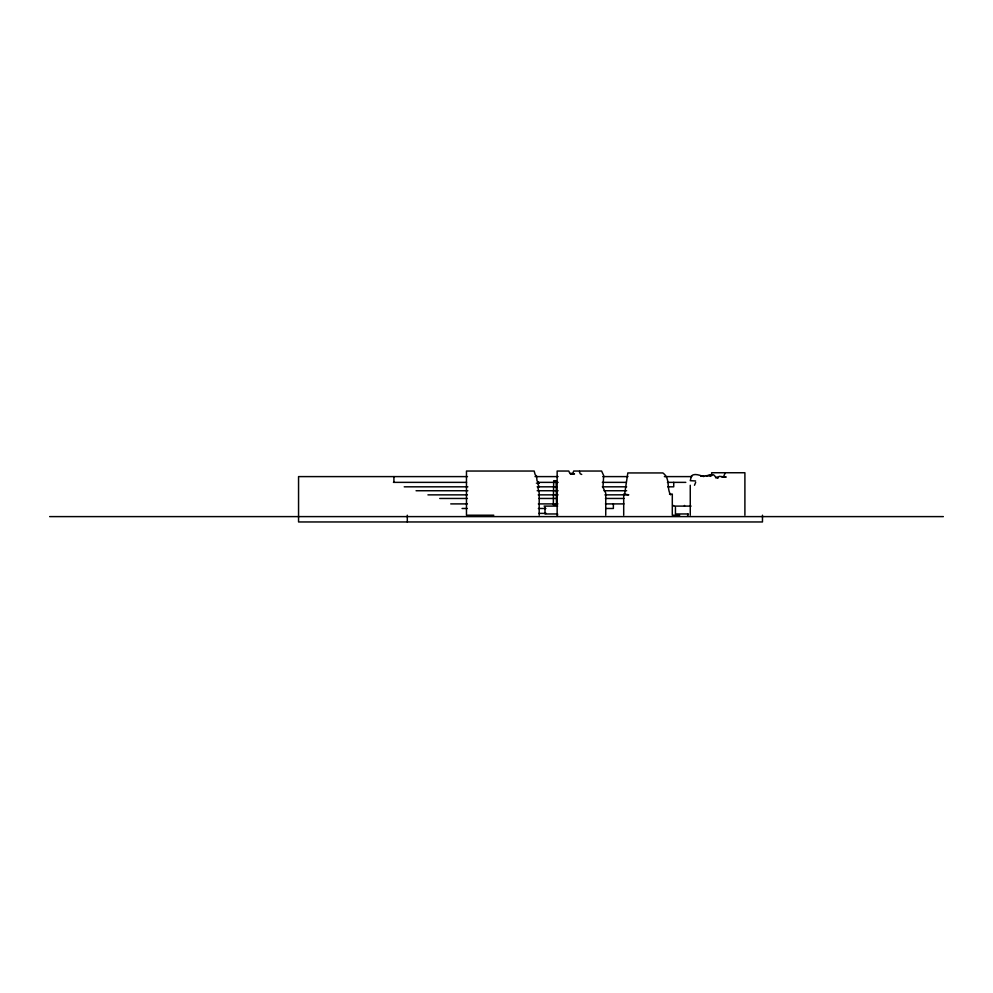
<?xml version="1.0" encoding="UTF-8"?>
<svg xmlns="http://www.w3.org/2000/svg" width="993" height="993" viewBox="0 0 993 993"><rect width="100%" height="100%" fill="white"/><g stroke="black" fill="none" stroke-linecap="round" stroke-linejoin="round"><path stroke-width="1.49" d="M687.59 515.988L688.012 513.964L675.451 513.964L675.451 507.411M694.492 485.267L695.683 482.362M725.287 472.742L723.425 476.988L721.961 477.037L726.181 477.037L719.366 476.355L717.045 477.608M624.547 494.812L627.824 472.941L662.865 472.941C670.623 478.465 666.365 488.047 670.61 494.837M706.333 476.355L709.374 474.791L713.595 474.791L715.754 477.012L718.361 477.77L715.543 477.77M493.794 515.218L466.474 515.218L466.474 471.042L534.147 471.042L535.264 474.927L536.53 475.908L537.027 480.897L539.199 483.157L537.685 483.765L539.199 486.731L537.871 487.426L539.199 493.124L539.199 515.218M700.847 476.243L707.674 475.585L710.566 476.355M579.775 471.042L601.609 471.042L603.682 475.573L602.974 487.302L605.742 493.124L605.742 515.218M467.48 476.603L298.558 476.603L298.558 521.958L762.475 521.958L762.475 515.218M535.041 476.603L558.103 476.603M602.801 476.603L627.948 476.603M664.367 476.603L691.848 476.603M393.439 482.362L466.549 482.362M537.647 482.362L558.103 482.362M602.341 482.362L625.975 482.362M667.42 482.362L685.803 482.362M536.381 483.157L539.199 483.157M404.225 486.818L467.852 486.818M537.176 486.818L557.085 486.818M602.341 486.818L626.645 486.818M667.693 486.818L673.726 486.818L673.726 482.362M416.067 490.741L467.852 490.741M537.176 490.741L558.091 490.741M604.017 490.741L626.645 490.741M669.481 494.08L672.298 494.08L672.298 515.218L679.696 515.218M427.946 494.862L467.418 494.862M538.243 494.862L558.091 494.862M604.923 494.862L628.768 494.812L623.703 494.08L623.703 515.218M439.75 498.461L467.405 498.461M538.827 498.461L556.999 498.461M605.445 498.461L623.939 498.461M450.735 503.898L467.405 503.898M538.355 503.898L557.929 503.898M605.445 503.898L623.927 503.898M553.2 504.754L556.626 504.754M544.09 506.107L557.656 506.107M674.532 506.107L691.066 506.107M462.068 508.478L467.231 508.478M538.355 508.478L545.877 508.478M605.817 508.478L613.364 508.478L613.364 503.898M538.889 513.381L546.274 513.381M557.569 515.218L557.569 513.964L545.008 513.964L545.008 507.411M687.59 515.218L688.012 513.964M49.65 516.608L943.35 516.608M695.547 480.96L690.259 480.686L691.476 475.982C694.206 472.867 700.363 475.535 703.764 476.578M581.712 474.431L580.284 473.822L579.118 471.042L573.718 471.042L572.738 473.636L570.267 473.922L574.5 473.922L569.734 473.102L568.753 471.042L557.147 471.042L557.147 515.988M744.899 515.218L744.899 472.742L711.658 472.742L711.658 475.771M690.259 485.267L690.259 515.218M684.487 505.449L684.487 506.107M673.639 505.449L673.639 506.107M556.502 503.811L556.117 480.724L553.709 480.724L553.324 503.811M407.304 515.218L407.304 521.958M393.911 476.603L393.911 482.362"/></g></svg>
